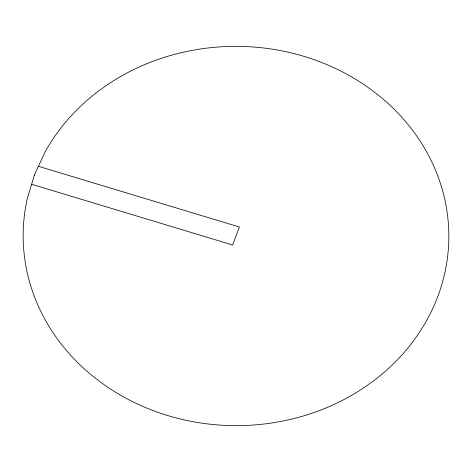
<?xml version="1.0" encoding="UTF-8"?>
<svg xmlns="http://www.w3.org/2000/svg" width="472" height="472" viewBox="0 0 472 472"><rect width="100%" height="100%" fill="white"/><g stroke="black" fill="none" stroke-linecap="round" stroke-linejoin="round"><path stroke-width="0.71" d="M38.427 166.303L239.404 227.02L232.596 244.98L31.618 184.263M34.362 175.082L27.193 199.048A212.837 189.638 0.3 0 0 286.887 420.192A212.837 189.638 0.3 0 0 401.796 117.268A212.837 189.638 0.3 0 0 44.976 152.167L34.362 175.082"/></g></svg>
